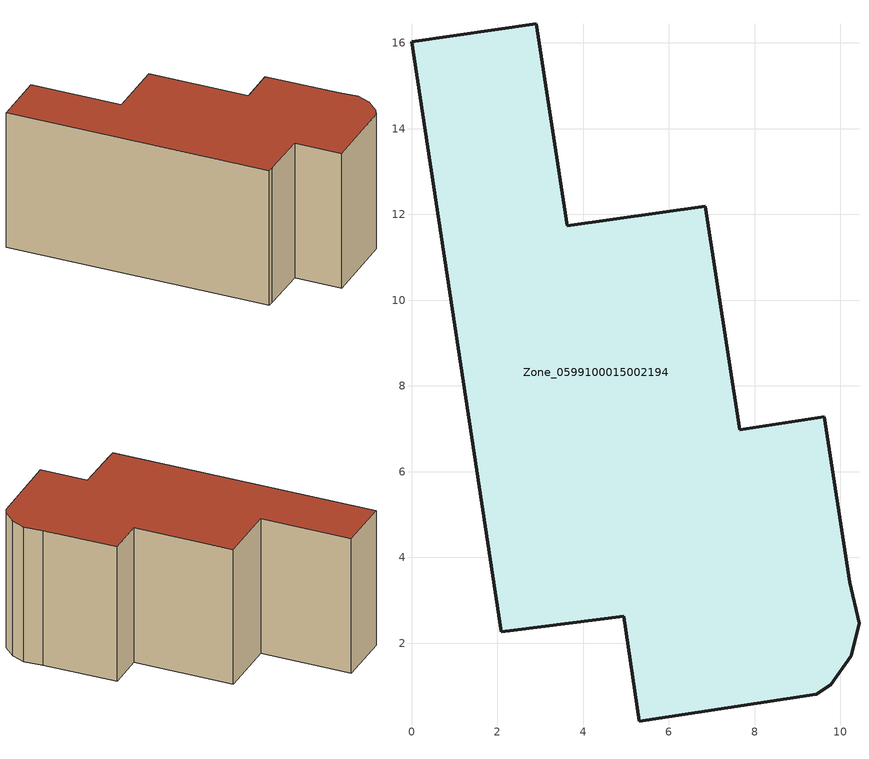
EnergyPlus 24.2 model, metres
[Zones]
Zone_0599100015002194
 floor ground (C_G): 4.96,2.63 2.39,2.31 2.09,2.27 0,16.03 2.91,16.45 3.64,11.73 6.85,12.19 7.65,6.98 9.63,7.29 10.22,3.42 10.44,2.47 10.25,1.7 9.77,1.02 9.44,0.81 5.31,0.17 z0.78
 wall outside (C_F): 9.44,0.81 9.77,1.02 10.25,1.7 10.44,2.47 10.22,3.42 9.63,7.29 7.65,6.98 6.85,12.19 3.64,11.73 2.91,16.45 0,16.03 2.09,2.27 2.39,2.31 4.96,2.63 5.31,0.17 9.44,0.81 z0.78:8.31
 roof outside (C_R): 2.39,2.31 4.96,2.63 5.31,0.17 9.44,0.81 9.77,1.02 10.25,1.7 10.44,2.47 10.22,3.42 9.63,7.29 7.65,6.98 6.85,12.19 3.64,11.73 2.91,16.45 0,16.03 2.09,2.27 z8.31
[BUILDING]
Pand.0599100015002194: North Axis=0; Terrain=City; Loads Convergence Tolerance Value=0.04; Temperature Convergence Tolerance Value=0.4; Solar Distribution=FullExterior; Maximum Number of Warmup Days=25; Minimum Number of Warmup Days=1
[Site:Location]
Rotterdam.The.Hague.AP_ZH_NLD Design_Conditions: Latitude=51.96; Longitude=4.45; Time Zone=1; Elevation=-4.5
[SITE:GROUNDTEMPERATURE:BUILDINGSURFACE]
18, 18, 18, 18, 18, 18, 18, 18, 18, 18, 18, 18
[MATERIAL] Thermal Absorptance=0.9; Solar Absorptance=0.7; Visible Absorptance=0.7
Name | Roughness | Thickness | Conductivity | Density | Specific Heat
G.TC.1975-1991 | MediumSmooth | 0.15 | 0.288461 | 540 | 1210
F.TC.1975-1991 | Rough | 0.3 | 0.230769 | 1920 | 840
R.TC.1975-1991 | MediumRough | 0.2 | 0.153846 | 1500 | 1000
[CONSTRUCTION]
C_G: G.TC.1975-1991
C_F: F.TC.1975-1991
C_R: R.TC.1975-1991
[ZONE]
Zone_0599100015002194: Type=1; Multiplier=1; Ceiling Height=Autocalculate; Volume=Autocalculate; Floor Area=autocalculate; Part of Total Floor Area=Yes
[ZONEINFILTRATION:DESIGNFLOWRATE]
Infil_Zone_0599100015002194: Zone or ZoneList or Space or SpaceList=Zone_0599100015002194; Schedule=AlwaysOn; Design Flow Rate Calculation Method=Flow/Area; Flow Rate per Floor Area=0.003; Constant Term Coefficient=1; Temperature Term Coefficient=0; Velocity Term Coefficient=0; Velocity Squared Term Coefficient=0
[HVACTEMPLATE:ZONE:IDEALLOADSAIRSYSTEM]
Zone_0599100015002194: Maximum Heating Supply Air Temperature=50; Minimum Cooling Supply Air Temperature=13; Maximum Heating Supply Air Humidity Ratio=0.0156; Minimum Cooling Supply Air Humidity Ratio=0.0077; Heating Limit=NoLimit; Cooling Limit=NoLimit; Dehumidification Control Type=ConstantSensibleHeatRatio; Cooling Sensible Heat Ratio=0.7; Dehumidification Setpoint=60; Humidification Control Type=None; Humidification Setpoint=30; Outdoor Air Method=None; Outdoor Air Flow Rate per Person=0.00944; Outdoor Air Flow Rate per Zone Floor Area=0; Outdoor Air Flow Rate per Zone=0; Demand Controlled Ventilation Type=None; Outdoor Air Economizer Type=NoEconomizer; Heat Recovery Type=None; Sensible Heat Recovery Effectiveness=0.7; Latent Heat Recovery Effectiveness=0.65
[ZONECONTROL:THERMOSTAT]
ThermostatControl_Zone_0599100015002194: Zone or ZoneList=Zone_0599100015002194; Control Type Schedule=DualSetpointControlType; Control 1=Thermostat_Zone_0599100015002194; Temperature Difference Between Cutout And Setpoint=0
[THERMOSTATSETPOINT:DUALSETPOINT]
Thermostat_Zone_0599100015002194: Heating Setpoint Temperature Schedule=HeatingSetpoint_Zone_0599100015002194; Cooling Setpoint Temperature Schedule=CoolingSetpoint_Zone_0599100015002194
[SCHEDULE:COMPACT]
HeatingSetpoint_Zone_0599100015002194: Through: 12/31, For: AllDays, Until: 24:00, 21
CoolingSetpoint_Zone_0599100015002194: Through: 12/31, For: AllDays, Until: 24:00, 24
DualSetpointControlType: Through: 12/31, For: AllDays, Until: 24:00, 4
AlwaysOn: Through: 12/31, For: AllDays, Until: 24:00, 1
